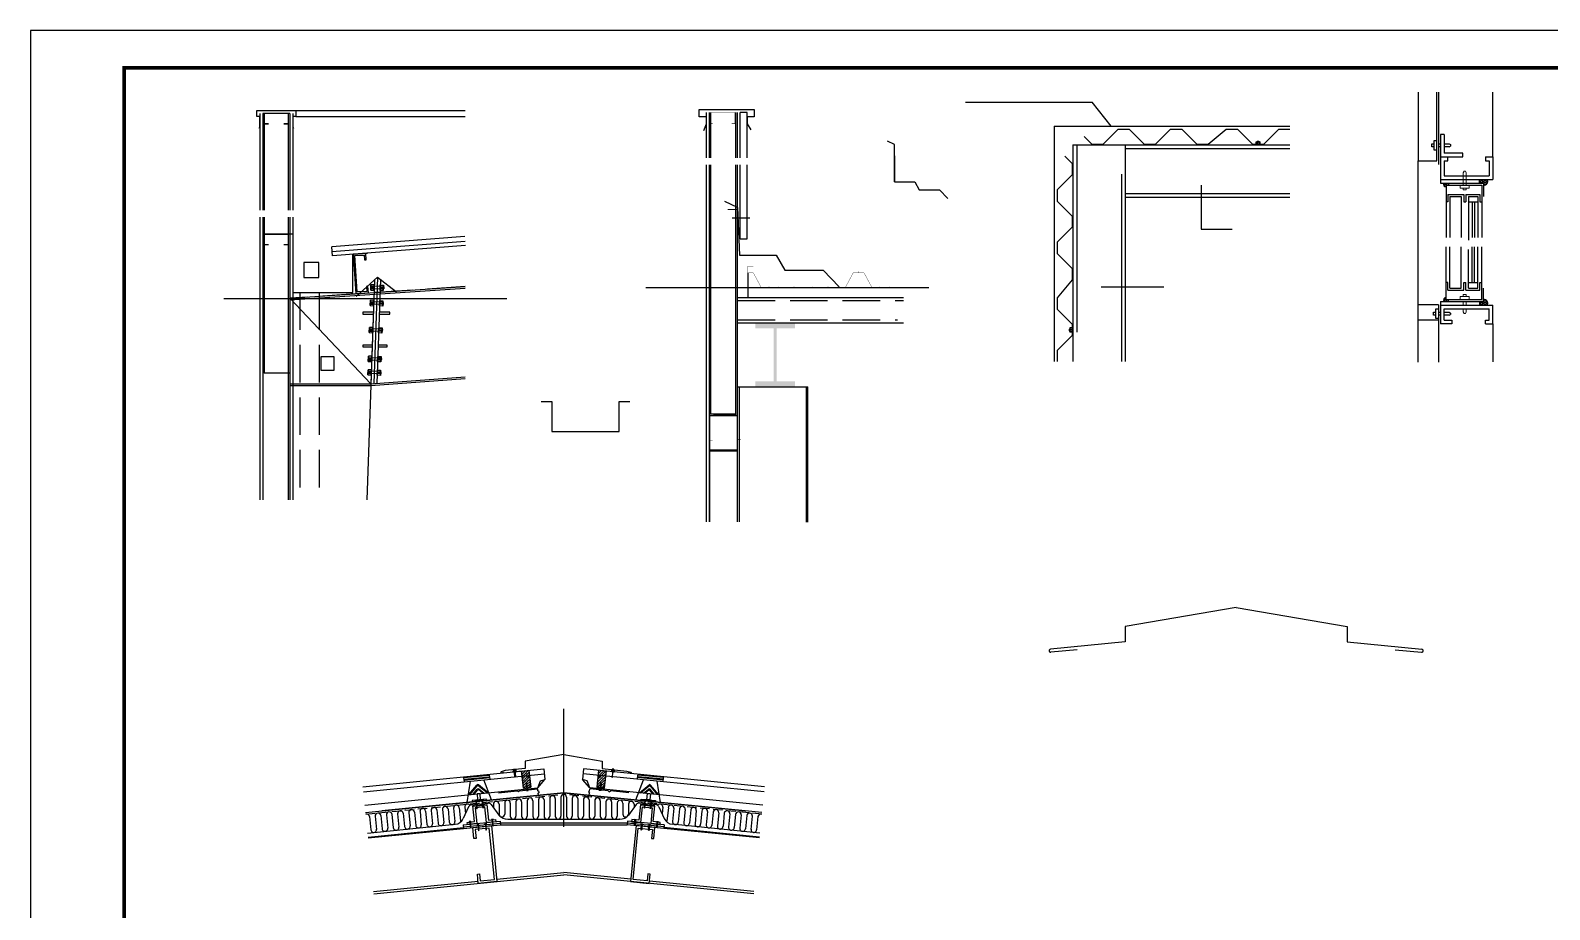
# Model space of a CAD drawing. Extents: x -446699 to 757189, y -606167 to -103070.
# Drawn here: x -189762 to -179640, y -409785 to -403924 of the extents above; entities that cross this region are included whole.
import ezdxf

# ---------------------------------------------------------------- set-up
doc = ezdxf.new("R2010")
doc.units = 0
doc.header["$LTSCALE"] = 1000
doc.header["$MEASUREMENT"] = 0
doc.linetypes.add('DASH', pattern=[0.35, 0.25, -0.1])
doc.linetypes.add('DASHED', pattern=[0.75, 0.5, -0.25])
for name, color, linetype in [('8', 8, 'Continuous'), ('COLUMN', 9, 'Continuous'), ('DIM_LEAD', 3, 'Continuous'), ('DOTE', 1, 'Continuous'), ('LT', 4, 'Continuous'), ('PUB_TITLE', 4, 'Continuous'), ('STAIR', 2, 'Continuous'), ('WALL', 4, 'Continuous'), ('剖面图2', 40, 'Continuous'), ('建筑', 4, 'Continuous'), ('砼柱', 31, 'Continuous')]:
    doc.layers.add(name, color=color, linetype=linetype)
doc.layers.add('文字', color=6, linetype='Continuous', lineweight=15)
pattern_1 = [(0, (-219624.0337, -402471.2748), (4.7625, 2.74963), [3.175, -6.35]), (120, (-219624.0337, -402471.2748), (-4.76249943, 2.74963099), [3.175, -6.35]), (60, (-219624.0337, -402471.2748), (5.7e-07, 5.49926099), [-6.35, 3.175])]
pattern_2 = [(45, (0, 0), (-6.7351921, 6.7351921), []), (45, (6.735, 0), (-6.7351921, 6.7351921), [11.90625, -2.38125, 0, -2.38125])]
pattern_3 = [(45, (0, 0), (-0.449012806, 0.449012806), []), (45, (0.449, 0), (-0.449012806, 0.449012806), [0.79375, -0.15875, 0, -0.15875])]

# ---------------------------------------------------------------- blocks, each defined once
blk = doc.blocks.new('FDSFADFEWR')
at = {"layer": 'DIM_LEAD', "color": 7}
blk.add_lwpolyline([(592982, -220583), (593052, -220583), (593052, -220783), (593502, -220783), (593502, -220583), (593572, -220583)], dxfattribs=at)
blk = doc.blocks.new('M_S9VON')
for points in [[(-0.5, 0.417), (0.5, 0.417), (-0.5, 0.5), (0.5, 0.5)], [(0.037, 0.417), (-0.037, 0.417), (0.037, -0.417), (-0.037, -0.417)], [(-0.5, -0.417), (0.5, -0.417), (-0.5, -0.5), (0.5, -0.5)]]:
    blk.add_solid(points)
blk = doc.blocks.new('REGSFSG')
for p, q in [((-188602.2, -404701.8), (-188264.6, -404701.8)), ((-188213.7, -404765.7), (-188264.6, -404701.8)), ((-188365.6, -404765.7), (-188365.6, -405393.9)), ((-188365.6, -404765.7), (-187737.4, -404765.7)), ((-188315.6, -404815.7), (-188315.6, -405393.9)), ((-188315.6, -404815.7), (-187795.6, -404815.7)), ((-188255.6, -404815.7), (-188215.6, -404815.7)), ((-188175.6, -405393.9), (-188175.6, -404815.7)), ((-188175.6, -405393.9), (-188175.6, -404815.7)), ((-187827.7, -404814), (-187827.7, -404808)), ((-187827.7, -404808), (-187817, -404808)), ((-187824.4, -404806.2), (-187824.4, -404815.7)), ((-187824.4, -404806.2), (-187820.4, -404806.2)), ((-187820.4, -404806.2), (-187820.4, -404815.7)), ((-187817, -404814), (-187817, -404808)), ((-187805.6, -404815.7), (-187737.4, -404815.7)), ((-188175.6, -404955.7), (-187737.4, -404955.7)), ((-187973.8, -404923.7), (-187973.8, -405040.6)), ((-187973.8, -405040.6), (-187891.1, -405040.6)), ((-188240.6, -405194.8), (-188073.9, -405194.8)), ((-188325.4, -405307.6), (-188315.6, -405307.6)), ((-188325.4, -405307.6), (-188325.4, -405311.6)), ((-188325.4, -405311.6), (-188315.6, -405311.6)), ((-188317.6, -405304.2), (-188323.6, -405304.2)), ((-188323.6, -405304.2), (-188323.6, -405314.9)), ((-188317.6, -405314.9), (-188323.6, -405314.9))]:
    blk.add_line(p, q)
at = {"linetype": 'DASHED'}
for p, q in [((-188305.6, -404815.7), (-188305.6, -405393.9)), ((-188185.6, -405393.9), (-188185.6, -404815.7)), ((-188175.6, -404825.7), (-187737.4, -404825.7)), ((-188175.6, -404945.7), (-187737.4, -404945.7))]:
    blk.add_line(p, q, dxfattribs=at)
for points in [[(-188285.6, -404794), (-188265.6, -404814), (-188235.6, -404814), (-188195.6, -404774), (-188165.6, -404774), (-188125.6, -404814), (-188095.6, -404814), (-188055.6, -404774), (-188025.6, -404774), (-187985.6, -404814), (-187955.6, -404814), (-187907.4, -404774), (-187877.4, -404774), (-187837.4, -404814), (-187807.4, -404814), (-187767.4, -404774), (-187737.4, -404774)], [(-188337.6, -404845.7), (-188317.6, -404865.7), (-188317.6, -404895.7), (-188357.6, -404935.7), (-188357.6, -404965.7), (-188317.6, -405005.7), (-188317.6, -405035.7), (-188357.6, -405075.7), (-188357.6, -405105.7), (-188317.6, -405145.7), (-188317.6, -405175.7), (-188357.6, -405223.9), (-188357.6, -405253.9), (-188317.6, -405293.9), (-188317.6, -405323.9), (-188357.6, -405363.9), (-188357.6, -405393.9)]]:
    blk.add_lwpolyline(points)
blk = doc.blocks.new('TYUJTJ')
at = {"layer": '建筑'}
h = blk.add_hatch(dxfattribs=at)
h.set_pattern_fill('HONEY', color=256, scale=2, style=0)
h.set_pattern_definition(pattern_1)
h.paths.add_polyline_path([(-186860.2, -404940), (-186871.9, -404940, 0.708737), (-186867, -404949.7), (-186867, -404945), (-186860.2, -404945)])
h = blk.add_hatch(dxfattribs=at)
h.set_pattern_fill('HONEY', color=256, scale=2, style=0)
h.set_pattern_definition(pattern_1)
h.paths.add_polyline_path([(-186757, -404930), (-186777.5, -404930), (-186777.5, -404940), (-186767, -404940), (-186767, -404945, 0.586065)])
h = blk.add_hatch(dxfattribs=at)
h.set_pattern_fill('HONEY', color=256, scale=2, style=0)
h.set_pattern_definition(pattern_1)
h.paths.add_polyline_path([(-186860.2, -405255), (-186871.9, -405255, -0.708737), (-186867, -405245.4), (-186867, -405250), (-186860.2, -405250)])
h = blk.add_hatch(dxfattribs=at)
h.set_pattern_fill('HONEY', color=256, scale=2, style=0)
h.set_pattern_definition(pattern_1)
h.paths.add_polyline_path([(-186757, -405265), (-186777.5, -405265), (-186777.5, -405255), (-186767, -405255), (-186767, -405250, -0.586065)])
at = {"color": 251}
blk.add_lwpolyline([(-186941.7, -405264.7), (-186941.7, -404880)], dxfattribs=at)
at = {"layer": 'STAIR'}
for p, q in [((-186867, -404945), (-186772, -404945)), ((-186867, -404945), (-186867, -405085)), ((-186772, -404945), (-186772, -405085)), ((-186862, -404990), (-186867, -404990)), ((-186862, -404970), (-186819.5, -404970)), ((-186862, -404970), (-186862, -404990)), ((-186857, -404975), (-186827, -404975)), ((-186857, -404975), (-186857, -405085)), ((-186827, -404975), (-186827, -405085)), ((-186819.5, -404970), (-186819.5, -404990)), ((-186819.5, -404990), (-186814.5, -404990)), ((-186819.5, -404990), (-186814.5, -404990)), ((-186814.5, -404970), (-186777, -404970)), ((-186814.5, -404970), (-186814.5, -404990)), ((-186807, -404975), (-186782, -404975)), ((-186807, -404975), (-186807, -405092.1)), ((-186807, -404990), (-186782, -404990)), ((-186797.5, -404990), (-186797.5, -405085)), ((-186791.5, -404990), (-186791.5, -405085)), ((-186782, -404975), (-186782, -405085)), ((-186777, -404970), (-186777, -404990)), ((-186777, -404990), (-186772, -404990)), ((-186867, -405250), (-186867, -405110)), ((-186857, -405220), (-186857, -405110)), ((-186827, -405220), (-186827, -405110)), ((-186807, -405220), (-186807, -405117.1)), ((-186797.5, -405205), (-186797.5, -405110)), ((-186791.5, -405205), (-186791.5, -405110)), ((-186782, -405220), (-186782, -405110)), ((-186772, -405250), (-186772, -405110)), ((-186862, -405205), (-186867, -405205)), ((-186862, -405225), (-186862, -405205)), ((-186819.5, -405205), (-186814.5, -405205)), ((-186819.5, -405225), (-186819.5, -405205)), ((-186819.5, -405205), (-186814.5, -405205)), ((-186814.5, -405225), (-186814.5, -405205)), ((-186807, -405205), (-186782, -405205)), ((-186777, -405225), (-186777, -405205)), ((-186777, -405205), (-186772, -405205)), ((-186862, -405225), (-186819.5, -405225)), ((-186857, -405220), (-186827, -405220)), ((-186814.5, -405225), (-186777, -405225)), ((-186807, -405220), (-186782, -405220)), ((-186867, -405250), (-186772, -405250))]:
    blk.add_line(p, q, dxfattribs=at)
at = {"layer": '建筑'}
for p, q in [((-186941.7, -404697.4), (-186941.7, -404880)), ((-186891.7, -404880), (-186891.7, -404697.4)), ((-186887.2, -404697.4), (-186887.2, -404890)), ((-186742, -404870), (-186742, -404697.5)), ((-186904.7, -404843.1), (-186904.7, -404835.1)), ((-186904.7, -404835.1), (-186899.7, -404835.1)), ((-186891.7, -404827.1), (-186899.7, -404827.1)), ((-186899.7, -404827.1), (-186899.7, -404851.1)), ((-186891.7, -404835.1), (-186891.7, -404827.1)), ((-186887.2, -404835.1), (-186882, -404835.1)), ((-186882, -404810), (-186882, -404940)), ((-186872, -404810), (-186882, -404810)), ((-186872, -404810), (-186872, -404860)), ((-186872, -404835.1), (-186859, -404835.1)), ((-186859, -404835.1), (-186854.7, -404837.2)), ((-186859, -404843.1), (-186854.7, -404841)), ((-186854.7, -404837.2), (-186854.7, -404841)), ((-186941.7, -404880), (-186891.7, -404880)), ((-186899.7, -404843.1), (-186904.7, -404843.1)), ((-186899.7, -404851.1), (-186891.7, -404851.1)), ((-186882, -404843.1), (-186887.2, -404843.1)), ((-186882, -404870), (-186862, -404870)), ((-186882, -404870), (-186822, -404870)), ((-186859, -404843.1), (-186872, -404843.1)), ((-186822, -404860), (-186872, -404860)), ((-186872, -404880), (-186872, -404920)), ((-186872, -404880), (-186862, -404880)), ((-186862, -404880), (-186862, -404870)), ((-186822, -404870), (-186822, -404860)), ((-186762, -404870), (-186762, -404880)), ((-186762, -404870), (-186742, -404870)), ((-186762, -404870), (-186742, -404870)), ((-186762, -404870), (-186742, -404870)), ((-186762, -404880), (-186752, -404880)), ((-186752, -404880), (-186752, -404920)), ((-186742, -404870), (-186742, -404930)), ((-186872, -404920), (-186752, -404920)), ((-186882, -404930), (-186767, -404930)), ((-186882, -404930), (-186742, -404930)), ((-186882, -404940), (-186767, -404940)), ((-186860.2, -404940), (-186860.2, -404945)), ((-186777.5, -404940), (-186777.5, -404930)), ((-186767, -404940), (-186767, -404975)), ((-186767, -405255), (-186767, -405220)), ((-186887.2, -405264.7), (-186941.7, -405264.7)), ((-186941.7, -405416.7), (-186941.7, -405265)), ((-186900.2, -405292.1), (-186900.2, -405284.1)), ((-186900.2, -405284.1), (-186895.2, -405284.1)), ((-186887.2, -405276.1), (-186895.2, -405276.1)), ((-186895.2, -405276.1), (-186895.2, -405300.1)), ((-186887.2, -405264.7), (-186887.2, -405416.7)), ((-186887.2, -405284.1), (-186882, -405284.1)), ((-186882, -405255), (-186767, -405255)), ((-186882, -405255), (-186882, -405315)), ((-186882, -405265), (-186767, -405265)), ((-186882, -405265), (-186742, -405265)), ((-186872, -405305), (-186872, -405275)), ((-186872, -405275), (-186752, -405275)), ((-186872, -405284.1), (-186859, -405284.1)), ((-186860.2, -405255), (-186860.2, -405250)), ((-186859, -405284.1), (-186854.7, -405286.1)), ((-186854.7, -405286.1), (-186854.7, -405290)), ((-186777.5, -405255), (-186777.5, -405265)), ((-186752, -405305), (-186752, -405275)), ((-186742, -405315), (-186742, -405265)), ((-186887.2, -405305), (-186941.7, -405305)), ((-186895.2, -405292.1), (-186900.2, -405292.1)), ((-186895.2, -405300.1), (-186887.2, -405300.1)), ((-186882, -405292.1), (-186887.2, -405292.1)), ((-186852, -405315), (-186882, -405315)), ((-186859, -405292.1), (-186872, -405292.1)), ((-186872, -405305), (-186852, -405305)), ((-186859, -405292.1), (-186854.7, -405290)), ((-186852, -405305), (-186852, -405315)), ((-186762, -405315), (-186762, -405305)), ((-186762, -405305), (-186752, -405305)), ((-186762, -405315), (-186742, -405315)), ((-186762, -405315), (-186742, -405315)), ((-186762, -405315), (-186742, -405315)), ((-186742, -405315), (-186742, -405416.5))]:
    blk.add_line(p, q, dxfattribs=at)
for centre, radius, start, end in [((-186867.7, -404944), 5.71, 136.2541, 277.5605), ((-186766.2, -404934.7), 10.3, 265.5638, 27.0561), ((-186867.7, -405251.1), 5.71, 82.4395, 223.7459), ((-186766.2, -405260.3), 10.3, 332.9439, 94.4362)]:
    blk.add_arc(centre, radius, start, end, dxfattribs=at)
at = {"layer": '文字'}
for p, q in [((-186821, -404912.3), (-186818.9, -404908)), ((-186821, -404945), (-186821, -404912.3)), ((-186818.9, -404908), (-186815, -404908)), ((-186813, -404912.3), (-186815, -404908)), ((-186813, -404912.3), (-186813, -404945)), ((-186829, -404945), (-186829, -404953)), ((-186829, -404945), (-186805, -404945)), ((-186829, -404953), (-186805, -404953)), ((-186821, -404958), (-186821, -404953)), ((-186813, -404958), (-186821, -404958)), ((-186813, -404953), (-186813, -404958)), ((-186805, -404953), (-186805, -404945)), ((-186829, -405250), (-186829, -405242)), ((-186829, -405242), (-186805, -405242)), ((-186813, -405237.1), (-186821, -405237.1)), ((-186821, -405237.1), (-186821, -405242)), ((-186813, -405242), (-186813, -405237.1)), ((-186805, -405242), (-186805, -405250)), ((-186829, -405250), (-186805, -405250)), ((-186821, -405255), (-186821, -405265)), ((-186821, -405275), (-186821, -405282.8)), ((-186821, -405282.8), (-186818.9, -405287.1)), ((-186818.9, -405287.1), (-186815, -405287.1)), ((-186813, -405282.8), (-186815, -405287.1)), ((-186813, -405265), (-186813, -405255)), ((-186813, -405282.8), (-186813, -405275))]:
    blk.add_line(p, q, dxfattribs=at)
blk = doc.blocks.new('wdsgsdfgadsfg23423trt')
h = blk.add_hatch()
h.set_pattern_fill('ANSI35', color=256, scale=0.2)
h.set_pattern_definition(pattern_3)
h.paths.add_polyline_path([(72492.6, 310724.2), (72495.4, 310724.5), (72494.9, 310729), (72492.2, 310728.7)])
h.paths.add_polyline_path([(72488.4, 310723.8), (72491.1, 310724.1), (72490.7, 310728.6), (72489.1, 310728.4), (72488, 310728.3)])
h = blk.add_hatch()
h.set_pattern_fill('ANSI35', color=256, scale=3)
h.set_pattern_definition(pattern_2)
h.paths.add_polyline_path([(72530, 310727.5), (72510.1, 310725.5), (72511.5, 310711.5), (72531.4, 310713.5)])
h.paths.add_polyline_path([(72531.4, 310713.5), (72511.5, 310711.5), (72514.7, 310679.7), (72523.9, 310680.6), (72522.5, 310694.1), (72523, 310696.5), (72524, 310694.3), (72525.3, 310680.8), (72534.6, 310681.7)])
h = blk.add_hatch()
h.set_pattern_fill('ANSI35', color=256, scale=3)
h.set_pattern_definition(pattern_2)
h.paths.add_polyline_path([(72715.4, 310727.5), (72735.3, 310725.5), (72733.9, 310711.5), (72714, 310713.5)])
h.paths.add_polyline_path([(72714, 310713.5), (72733.9, 310711.5), (72730.7, 310679.7), (72721.5, 310680.6), (72722.9, 310694.1), (72722.4, 310696.5), (72721.4, 310694.3), (72720, 310680.8), (72710.8, 310681.7)])
h = blk.add_hatch()
h.set_pattern_fill('ANSI35', color=256, scale=0.2)
h.set_pattern_definition(pattern_3)
h.paths.add_polyline_path([(72754.7, 310728.6), (72756.3, 310728.4), (72757.4, 310728.3), (72756.9, 310723.3), (72754.2, 310723.6)])
h.paths.add_polyline_path([(72750.5, 310729), (72753.2, 310728.7), (72752.7, 310723.7), (72750, 310724)])
for p, q in [((72087.6, 310683.2), (72569.8, 310731.4)), ((72089, 310669.3), (72571.2, 310717.5)), ((72356.7, 310707.6), (72425.2, 310714.5)), ((72357.9, 310696.2), (72356.7, 310707.6)), ((72357.2, 310703.1), (72425.6, 310710)), ((72357.4, 310700.7), (72425.9, 310707.5)), ((72426.3, 310703), (72425.2, 310714.5)), ((72488, 310728.3), (72488.4, 310723.8)), ((72494.9, 310729), (72495.4, 310724.5)), ((72509.6, 310725.4), (72514.2, 310679.6)), ((72510.1, 310725.5), (72514.7, 310679.7)), ((72530, 310727.5), (72534.6, 310681.7)), ((72569.8, 310731.4), (72572.7, 310702.6)), ((72675.6, 310731.4), (72672.7, 310702.6)), ((73156.4, 310669.3), (72674.2, 310717.5)), ((73157.8, 310683.2), (72675.6, 310731.4)), ((72715.4, 310727.5), (72710.8, 310681.7)), ((72735.3, 310725.5), (72730.7, 310679.7)), ((72750.5, 310729), (72750, 310724)), ((72757.4, 310728.3), (72756.9, 310723.3)), ((72819.1, 310703), (72820.2, 310714.5)), ((72888, 310700.7), (72819.5, 310707.5)), ((72888.2, 310703.1), (72819.8, 310710)), ((72888.7, 310707.6), (72820.2, 310714.5)), ((72887.5, 310696.2), (72888.7, 310707.6)), ((72092.5, 310634.5), (72553.3, 310680.5)), ((72094.5, 310614.6), (72622.7, 310667.4)), ((72364.9, 310641.6), (72374.2, 310697.8)), ((72370.1, 310662.2), (72391.1, 310687.9)), ((72373, 310662.5), (72392.7, 310686.6)), ((72381.4, 310663.4), (72392.3, 310676.6)), ((72384.2, 310663.6), (72393.8, 310675.4)), ((72418.2, 310667), (72394.1, 310686.8)), ((72406.9, 310665.9), (72395.2, 310675.5)), ((72421, 310667.3), (72395.4, 310688.3)), ((72409.8, 310666.2), (72396.5, 310677)), ((72430.2, 310648.1), (72410, 310701.4)), ((72449, 310667.1), (72498.4, 310672)), ((72501.7, 310669.3), (72498.4, 310672)), ((72501.7, 310669.3), (72504.4, 310672.6)), ((72504.4, 310672.6), (72552.3, 310677.4)), ((72514.7, 310679.7), (72534.6, 310681.7)), ((72553.3, 310680.5), (72572.7, 310702.6)), ((72553.3, 310680.5), (72560.6, 310699.2)), ((72553.8, 310672.5), (72553.4, 310676.5)), ((72557.1, 310669.8), (72553.8, 310672.5)), ((72557.1, 310669.8), (72554.4, 310666.5)), ((72560.6, 310699.2), (72572.7, 310702.6)), ((73150.9, 310614.6), (72622.7, 310667.4)), ((72692, 310680.5), (72672.7, 310702.6)), ((72684.8, 310699.2), (72672.7, 310702.6)), ((72692, 310680.5), (72684.8, 310699.2)), ((72688.3, 310669.8), (72691.6, 310672.5)), ((72688.3, 310669.8), (72691, 310666.5)), ((72691.6, 310672.5), (72692, 310676.5)), ((73152.9, 310634.5), (72692, 310680.5)), ((72741, 310672.6), (72693.1, 310677.4)), ((72730.7, 310679.7), (72710.8, 310681.7)), ((72743.7, 310669.3), (72741, 310672.6)), ((72743.7, 310669.3), (72747, 310672)), ((72796.4, 310667.1), (72747, 310672)), ((72815.2, 310648.1), (72835.4, 310701.4)), ((72824.4, 310667.3), (72850, 310688.3)), ((72827.2, 310667), (72851.3, 310686.8)), ((72835.6, 310666.2), (72848.9, 310677)), ((72838.5, 310665.9), (72850.2, 310675.5)), ((72861.2, 310663.6), (72851.6, 310675.4)), ((72872.4, 310662.5), (72852.7, 310686.6)), ((72864, 310663.4), (72853.1, 310676.6)), ((72875.2, 310662.2), (72854.3, 310687.9)), ((72880.5, 310641.6), (72871.2, 310697.8)), ((72369, 310629.9), (72354.7, 310598.3)), ((72376.3, 310635.2), (72421.3, 310639.7)), ((72417.5, 310646.9), (72378.7, 310643)), ((72429.5, 310636), (72449.8, 310607.8)), ((72555, 310660.6), (72554.4, 310666.5)), ((72690.4, 310660.6), (72691, 310666.5)), ((72815.8, 310636), (72795.6, 310607.8)), ((72869.1, 310635.2), (72824.1, 310639.7)), ((72827.9, 310646.9), (72866.7, 310643)), ((72876.4, 310629.9), (72890.7, 310598.3)), ((72354.9, 310581.3), (72452.9, 310591.1)), ((72355.4, 310576.3), (72453.4, 310586.1)), ((72452.9, 310591.1), (72453.8, 310582.1)), ((72792, 310586.1), (72453.4, 310586.1)), ((72473.8, 310597.2), (72771.6, 310597.2)), ((72792.5, 310591.1), (72791.6, 310582.1)), ((72890, 310576.3), (72792, 310586.1)), ((72890.5, 310581.3), (72792.5, 310591.1)), ((72099.9, 310559.8), (72333.6, 310583.2)), ((72101, 310548.8), (72355.6, 310574.3)), ((72101.2, 310546.9), (72355.8, 310572.3)), ((72354.9, 310581.3), (72355.8, 310572.3)), ((72355.8, 310572.3), (72453.8, 310582.1)), ((72453.8, 310582.1), (72791.6, 310582.1)), ((72889.6, 310572.3), (72791.6, 310582.1)), ((72890.5, 310581.3), (72889.6, 310572.3)), ((73144.2, 310546.9), (72889.6, 310572.3)), ((73144.4, 310548.8), (72889.8, 310574.3)), ((73145.5, 310559.8), (72911.8, 310583.2)), ((72115.7, 310403.6), (72394.3, 310431.4)), ((72116.3, 310397.6), (72622.7, 310448.2)), ((72116.3, 310397.6), (72622.7, 310448.2)), ((72444, 310436.4), (72622.7, 310454.3)), ((72801.4, 310436.4), (72622.7, 310454.3)), ((73129.1, 310397.6), (72622.7, 310448.2)), ((73129.1, 310397.6), (72622.7, 310448.2)), ((73129.7, 310403.6), (72851.1, 310431.4))]:
    blk.add_line(p, q)
at = {"color": 30}
for q in [(72138.3, 310618.9), (72138.3, 310618.9), (73107, 310618.9), (73107, 310618.9)]:
    blk.add_line((72622.7, 310667.4), q, dxfattribs=at)
at = {"linetype": 'DASH', "ltscale": 0.1}
for p, q in [((72094.9, 310610), (72622.6, 310662.8)), ((73150.5, 310610), (72622.8, 310662.8))]:
    blk.add_line(p, q, dxfattribs=at)
for points, const_width in [([(72484.5, 310723.4), (72509.6, 310725.9), (72514.3, 310678.6), (72534.7, 310680.7)], 1), ([(72760.9, 310723.4), (72735.8, 310725.9), (72731.1, 310678.6), (72710.7, 310680.7)], 1), ([(72379.3, 310630.4), (72418.2, 310634.3)], 2), ([(72866.1, 310630.4), (72827.2, 310634.3)], 2)]:
    blk.add_lwpolyline(points, dxfattribs=dict(const_width=const_width))
for points in [[(72489, 310729.9), (72493.6, 310730.4), (72493.8, 310728.9), (72489.1, 310728.4)], [(72756.4, 310729.9), (72751.8, 310730.4), (72751.6, 310728.9), (72756.3, 310728.4)], [(72523.3, 310673), (72527.9, 310673.4), (72527.7, 310675), (72523.1, 310674.5)], [(72722.1, 310673), (72717.5, 310673.4), (72717.6, 310675), (72722.3, 310674.5)], [(72378.6, 310644), (72416.4, 310647.8), (72416.1, 310650.3), (72378.3, 310646.5)], [(72391.4, 310646.8), (72386.8, 310646.3), (72386.9, 310644.8), (72391.6, 310645.3)], [(72393.2, 310648), (72401.2, 310648.8), (72399.6, 310665.2), (72391.6, 310664.4)], [(72403.2, 310648), (72407.9, 310648.5), (72408, 310646.9), (72403.4, 310646.5)], [(72866.8, 310644), (72829, 310647.8), (72829.3, 310650.3), (72867.1, 310646.5)], [(72842.2, 310648), (72837.5, 310648.5), (72837.4, 310646.9), (72842, 310646.5)], [(72852.2, 310648), (72844.2, 310648.8), (72845.8, 310665.2), (72853.8, 310664.4)], [(72854, 310646.8), (72858.6, 310646.3), (72858.5, 310644.8), (72853.8, 310645.3)], [(72375.3, 310590.9), (72370.7, 310590.4), (72370.8, 310588.9), (72375.5, 310589.3)], [(72434.4, 310596.8), (72429.7, 310596.3), (72429.9, 310594.8), (72434.5, 310595.2)], [(72811, 310596.8), (72815.7, 310596.3), (72815.5, 310594.8), (72810.9, 310595.2)], [(72870.1, 310590.9), (72874.7, 310590.4), (72874.6, 310588.9), (72869.9, 310589.3)], [(72398.4, 310450.9), (72400.2, 310432), (72438.1, 310435.8), (72424.3, 310573.1), (72386.5, 310569.3), (72388.9, 310545.5), (72382.9, 310544.9), (72380, 310574.7), (72429.7, 310579.7), (72444.6, 310430.4), (72394.9, 310425.5), (72392.4, 310450.3)], [(72396.7, 310583), (72392, 310582.5), (72392.2, 310581), (72396.8, 310581.4)], [(72416.5, 310584.9), (72411.9, 310584.5), (72412, 310583), (72416.7, 310583.4)], [(72847, 310450.9), (72845.2, 310432), (72807.3, 310435.8), (72821.1, 310573.1), (72858.9, 310569.3), (72856.5, 310545.5), (72862.5, 310544.9), (72865.4, 310574.7), (72815.7, 310579.7), (72800.8, 310430.4), (72850.5, 310425.5), (72853, 310450.3)], [(72828.9, 310584.9), (72833.5, 310584.5), (72833.3, 310583), (72828.7, 310583.4)], [(72848.7, 310583), (72853.4, 310582.5), (72853.2, 310581), (72848.6, 310581.4)]]:
    blk.add_lwpolyline(points, close=True)
for points in [[(72492.5, 310710.5), (72490.7, 310728.6), (72492.2, 310728.7), (72494, 310710.7), (72493.5, 310708.3), (72492.5, 310710.5)], [(72752.9, 310710.5), (72754.7, 310728.6), (72753.2, 310728.7), (72751.4, 310710.7), (72751.9, 310708.3), (72752.9, 310710.5)], [(72522.9, 310692.7), (72524.7, 310674.7), (72526.1, 310674.8), (72524.3, 310692.8), (72523.4, 310695), (72522.9, 310692.7)], [(72722.5, 310692.7), (72720.7, 310674.7), (72719.3, 310674.8), (72721.1, 310692.8), (72722, 310695), (72722.5, 310692.7)], [(72441.2, 310595.9), (72441.2, 310595.9), (72441.8, 310589.9), (72416.9, 310587.5), (72412.7, 310629.7), (72386.8, 310627.2), (72391, 310584.9), (72366.1, 310582.4), (72365.5, 310588.3), (72384.4, 310590.2), (72380.2, 310632.5), (72418, 310636.3), (72422.3, 310594), (72441.2, 310595.9)], [(72391.8, 310627.1), (72390, 310645.1), (72388.5, 310645), (72390.3, 310626.9), (72391.3, 310624.7), (72391.8, 310627.1)], [(72406.8, 310628.6), (72405, 310646.6), (72406.4, 310646.8), (72408.2, 310628.7), (72407.7, 310626.4), (72406.8, 310628.6)], [(72804.2, 310595.9), (72804.2, 310595.9), (72803.6, 310589.9), (72828.5, 310587.5), (72832.7, 310629.7), (72858.6, 310627.2), (72854.4, 310584.9), (72879.3, 310582.4), (72879.9, 310588.3), (72861, 310590.2), (72865.2, 310632.5), (72827.4, 310636.3), (72823.1, 310594), (72804.2, 310595.9)], [(72838.6, 310628.6), (72840.4, 310646.6), (72839, 310646.8), (72837.2, 310628.7), (72837.7, 310626.4), (72838.6, 310628.6)], [(72853.6, 310627.1), (72855.4, 310645.1), (72856.9, 310645), (72855.1, 310626.9), (72854.1, 310624.7), (72853.6, 310627.1)], [(72375.2, 310576.5), (72373.9, 310589.2), (72372.5, 310589), (72373.7, 310576.4), (72374.7, 310574.2), (72375.2, 310576.5)], [(72434.2, 310582.4), (72432.9, 310595.1), (72431.5, 310594.9), (72432.8, 310582.3), (72433.7, 310580.1), (72434.2, 310582.4)], [(72811.2, 310582.4), (72812.4, 310595.1), (72813.9, 310594.9), (72812.6, 310582.3), (72811.7, 310580.1), (72811.2, 310582.4)], [(72870.2, 310576.5), (72871.5, 310589.2), (72872.9, 310589), (72871.7, 310576.4), (72870.7, 310574.2), (72870.2, 310576.5)], [(72396.6, 310567.6), (72395.3, 310581.3), (72393.8, 310581.1), (72395.2, 310567.5), (72396.1, 310565.3), (72396.6, 310567.6)], [(72416.5, 310569.6), (72415.1, 310583.3), (72413.7, 310583.1), (72415, 310569.5), (72416, 310567.3), (72416.5, 310569.6)], [(72828.9, 310569.6), (72830.3, 310583.3), (72831.7, 310583.1), (72830.4, 310569.5), (72829.4, 310567.3), (72828.9, 310569.6)], [(72848.8, 310567.6), (72850.1, 310581.3), (72851.6, 310581.1), (72850.2, 310567.5), (72849.3, 310565.3), (72848.8, 310567.6)]]:
    blk.add_lwpolyline(points)
for centre in [(72527, 310710), (72718.4, 310710)]:
    blk.add_circle(centre, 2)
for centre, radius, start, end in [((72393.5, 310686), 3, 50.71, 140.71), ((72394.6, 310674.7), 3, 50.71, 140.71), ((72393.5, 310686), 1, 50.71, 140.71), ((72394.6, 310674.7), 1, 50.71, 140.71), ((72552.4, 310676.4), 1, 5.71, 95.71), ((72693, 310676.4), 1, 84.29, 174.29), ((72850.8, 310674.7), 3, 39.29, 129.29), ((72851.9, 310686), 3, 39.29, 129.29), ((72850.8, 310674.7), 1, 39.29, 129.29), ((72851.9, 310686), 1, 39.29, 129.29), ((72377.2, 310626.2), 9, 95.71, 155.71), ((72422.2, 310630.7), 9, 35.71, 95.71), ((72823.2, 310630.7), 9, 84.29, 144.29), ((72868.2, 310626.2), 9, 24.29, 84.29), ((72331, 310609), 26, 275.71, 335.71), ((72470.9, 310623), 26, 215.71, 275.9106), ((72473.8, 310595.2), 2, 90, 95.9106), ((72771.6, 310595.2), 2, 84.0894, 90), ((72774.5, 310623), 26, 264.0894, 324.29), ((72914.4, 310609), 26, 204.29, 264.29)]:
    blk.add_arc(centre, radius, start, end)
at = {"layer": '8'}
for p, q in [((72344, 310627.4), (72347.6, 310592.1)), ((72359, 310628.9), (72360.7, 310611.5)), ((72435.3, 310636.8), (72435.3, 310628)), ((72450.3, 310636.8), (72450.3, 310610.2)), ((72465.3, 310639.8), (72465.3, 310610.2)), ((72480.3, 310639.8), (72480.3, 310604.7)), ((72495.3, 310642.8), (72495.3, 310604.7)), ((72510.3, 310642.8), (72510.3, 310604.7)), ((72525.3, 310645.8), (72525.3, 310604.7)), ((72540.3, 310645.8), (72540.3, 310604.7)), ((72555.3, 310648.3), (72555.3, 310604.7)), ((72570.3, 310648.3), (72570.3, 310604.7)), ((72585.3, 310652), (72585.3, 310604.7)), ((72600.1, 310652), (72600.1, 310604.7)), ((72615.1, 310655.3), (72615.1, 310604.7)), ((72630.1, 310655.3), (72630.1, 310604.7)), ((72645.1, 310651.8), (72645.1, 310604.7)), ((72660.1, 310651.8), (72660.1, 310604.7)), ((72675.1, 310648.3), (72675.1, 310604.7)), ((72690.1, 310648.3), (72690.1, 310604.7)), ((72705.1, 310645.8), (72705.1, 310604.7)), ((72720.1, 310645.8), (72720.1, 310604.7)), ((72735.1, 310642.8), (72735.1, 310604.7)), ((72750.1, 310642.8), (72750.1, 310604.7)), ((72765.1, 310639.8), (72765.1, 310604.7)), ((72780.1, 310639.8), (72780.1, 310610.2)), ((72795.1, 310636.8), (72795.1, 310610.2)), ((72810.1, 310636.8), (72810.1, 310628)), ((72886.4, 310628.9), (72884.7, 310611.5)), ((72901.4, 310627.4), (72897.8, 310592.1)), ((72105.2, 310603.5), (72108.8, 310568.2)), ((72120.2, 310605), (72123.7, 310569.7)), ((72135.1, 310606.5), (72138.6, 310571.2)), ((72150, 310608), (72153.5, 310572.7)), ((72164.9, 310609.5), (72168.5, 310574.2)), ((72179.9, 310611), (72183.4, 310575.7)), ((72194.8, 310612.5), (72198.3, 310577.2)), ((72209.7, 310613.9), (72213.2, 310578.7)), ((72224.6, 310615.4), (72228.2, 310580.1)), ((72239.6, 310616.9), (72243.1, 310581.6)), ((72254.5, 310618.4), (72258, 310583.1)), ((72269.4, 310619.9), (72272.9, 310584.6)), ((72284.3, 310621.4), (72287.9, 310586.1)), ((72299.3, 310622.9), (72302.8, 310587.6)), ((72314.2, 310624.4), (72317.7, 310589.1)), ((72329.1, 310625.9), (72332.6, 310590.6)), ((72916.3, 310625.9), (72912.7, 310590.6)), ((72931.2, 310624.4), (72927.7, 310589.1)), ((72946.1, 310622.9), (72942.6, 310587.6)), ((72961.1, 310621.4), (72957.5, 310586.1)), ((72976, 310619.9), (72972.5, 310584.6)), ((72990.9, 310618.4), (72987.4, 310583.1)), ((73005.8, 310616.9), (73002.3, 310581.6)), ((73020.8, 310615.4), (73017.2, 310580.1)), ((73035.7, 310613.9), (73032.2, 310578.7)), ((73050.6, 310612.5), (73047.1, 310577.2)), ((73065.5, 310611), (73062, 310575.7)), ((73080.5, 310609.5), (73076.9, 310574.2)), ((73095.4, 310608), (73091.9, 310572.7)), ((73110.3, 310606.5), (73106.8, 310571.2)), ((73125.2, 310605), (73121.7, 310569.7)), ((73140.2, 310603.5), (73136.6, 310568.2))]:
    blk.add_line(p, q, dxfattribs=at)
for centre, radius, start, end in [((72276.9, 310620.7), 7.5, 5.71, 185.71), ((72306.7, 310623.6), 7.5, 5.71, 185.71), ((72336.6, 310626.6), 7.5, 5.71, 185.71), ((72366.4, 310629.6), 7.5, 35.0677, 185.71), ((72442.8, 310636.8), 7.5, 0, 180), ((72472.8, 310639.8), 7.5, 0, 180), ((72502.8, 310642.8), 7.5, 0, 180), ((72532.8, 310645.8), 7.5, 0, 180), ((72562.8, 310648.3), 7.5, 0, 180), ((72592.7, 310652), 7.4, 0, 180), ((72622.6, 310655.3), 7.5, 0, 180), ((72652.6, 310651.8), 7.5, 0, 180), ((72682.6, 310648.3), 7.5, 0, 180), ((72712.6, 310645.8), 7.5, 0, 180), ((72742.6, 310642.8), 7.5, 0, 180), ((72772.6, 310639.8), 7.5, 0, 180), ((72802.6, 310636.8), 7.5, 0, 180), ((72879, 310629.6), 7.5, 354.29, 144.9323), ((72908.8, 310626.6), 7.5, 354.29, 174.29), ((72938.7, 310623.6), 7.5, 354.29, 174.29), ((72968.5, 310620.7), 7.5, 354.29, 174.29), ((72097.8, 310602.8), 7.5, 5.71, 112.1628), ((72127.6, 310605.7), 7.5, 5.71, 185.71), ((72157.5, 310608.7), 7.5, 5.71, 185.71), ((72187.3, 310611.7), 7.5, 5.71, 185.71), ((72217.2, 310614.7), 7.5, 5.71, 185.71), ((72247, 310617.7), 7.5, 5.71, 185.71), ((72295.3, 310586.9), 7.5, 185.71, 5.71), ((72325.2, 310589.8), 7.5, 185.71, 5.71), ((72355, 310592.8), 7.5, 185.71, 205.7912), ((72457.8, 310610.2), 7.5, 180, 0), ((72487.8, 310604.7), 7.5, 180, 0), ((72517.8, 310604.7), 7.5, 180, 0), ((72547.8, 310604.7), 7.5, 180, 0), ((72577.8, 310604.7), 7.5, 180, 0), ((72607.6, 310604.7), 7.5, 180, 0), ((72637.6, 310604.7), 7.5, 180, 0), ((72667.6, 310604.7), 7.5, 180, 0), ((72697.6, 310604.7), 7.5, 180, 0), ((72727.6, 310604.7), 7.5, 180, 0), ((72757.6, 310604.7), 7.5, 180, 0), ((72787.6, 310610.2), 7.5, 180, 0), ((72890.4, 310592.8), 7.5, 334.2088, 354.29), ((72920.2, 310589.8), 7.5, 174.29, 354.29), ((72950.1, 310586.9), 7.5, 174.29, 354.29), ((72998.4, 310617.7), 7.5, 354.29, 174.29), ((73028.2, 310614.7), 7.5, 354.29, 174.29), ((73058.1, 310611.7), 7.5, 354.29, 174.29), ((73087.9, 310608.7), 7.5, 354.29, 174.29), ((73117.8, 310605.7), 7.5, 354.29, 174.29), ((73147.6, 310602.8), 7.5, 67.8372, 174.29), ((72116.2, 310569), 7.5, 185.71, 5.71), ((72146.1, 310571.9), 7.5, 185.71, 5.71), ((72175.9, 310574.9), 7.5, 185.71, 5.71), ((72205.8, 310577.9), 7.5, 185.71, 5.71), ((72235.6, 310580.9), 7.5, 185.71, 5.71), ((72265.5, 310583.9), 7.5, 185.71, 5.71), ((72979.9, 310583.9), 7.5, 174.29, 354.29), ((73009.8, 310580.9), 7.5, 174.29, 354.29), ((73039.6, 310577.9), 7.5, 174.29, 354.29), ((73069.5, 310574.9), 7.5, 174.29, 354.29), ((73099.3, 310571.9), 7.5, 174.29, 354.29), ((73129.2, 310569), 7.5, 174.29, 354.29)]:
    blk.add_arc(centre, radius, start, end, dxfattribs=at)
at = {"layer": 'DOTE'}
blk.add_line((72622.7, 310576.8), (72622.7, 310890.8), dxfattribs=at)
at = {"layer": '剖面图2'}
for points in [[(72622.7, 310769.3), (72520, 310751.5), (72520, 310731.5), (72466.9, 310726.2), (72455.7, 310722.9, 0.819612), (72456.9, 310720.2), (72462.7, 310721.8)], [(72622.7, 310769.3), (72725.4, 310751.5), (72725.4, 310731.5), (72790.4, 310725), (72801.6, 310721.7, -0.819612), (72800.4, 310719), (72794.6, 310720.6)]]:
    blk.add_lwpolyline(points, format="xyb", dxfattribs=at)
blk = doc.blocks.new('A$C6c5c2b5d')
at = {"color": 6}
for p, q in [((252.4, 104.1), (104.6, 78.5)), ((252.4, 104.1), (400.2, 78.5)), ((104.6, 78.5), (104.6, 58.2)), ((400.2, 78.5), (400.2, 58.2)), ((104.6, 58.2), (4.8, 48.2)), ((40.4, 47.7), (5.3, 44.2)), ((400.2, 58.2), (499.9, 48.2)), ((464.3, 47.7), (499.4, 44.2))]:
    blk.add_line(p, q, dxfattribs=at)
for p, q in [((104.6, 58.2), (4.8, 48.2)), ((400.2, 58.2), (499.9, 48.2))]:
    blk.add_line(p, q)
for centre, start, end in [((5.1, 46.2), 95.71, 279.8243), ((499.6, 46.2), 260.1757, 84.29)]:
    blk.add_arc(centre, 2, start, end, dxfattribs=at)

msp = doc.modelspace()

# ---------------------------------------------------------------- hatches: boundary and pattern name
msp.add_hatch(color=8).paths.add_polyline_path([(-187512.5, -405629.8), (-187523, -405630.5), (-187520.8, -405663.4), (-187584, -405667.6), (-187600.2, -405425.3), (-187537, -405421.1), (-187534.8, -405454), (-187524.3, -405453.3), (-187527.2, -405409.9), (-187611.4, -405415.5), (-187593.9, -405678.8), (-187509.6, -405673.2)])

# ---------------------------------------------------------------- linework, layer by layer
for p, q in [((-188233.2, -404477), (-188233.2, -405122.5)), ((-188033.3, -404477), (-188213.2, -404477)), ((-188213.2, -404477), (-188213.2, -405122.5)), ((-188203.2, -404477), (-188203.2, -405122.5)), ((-188043.3, -404477), (-188043.3, -405122.5)), ((-188033.3, -404477), (-188033.3, -405122.5)), ((-188013.3, -404477), (-188013.3, -405122.5)), ((-185257.9, -404774.3, 0), (-185257.9, -404471.3, 0)), ((-185237.9, -404774.3, 0), (-185237.9, -404471.2, 0)), ((-185237.9, -404774.3, 0), (-185237.9, -404471.3, 0)), ((-185227.2, -404774.3, 0), (-185227.2, -404471.2, 0)), ((-185061.2, -404774.3, 0), (-185061.2, -404471.2, 0)), ((-185050.6, -404774.3, 0), (-185050.6, -404471.2, 0)), ((-184986.9, -404471.5, 0), (-185033.7, -404471.8, 0)), ((-185033.7, -404774.3, 0), (-185033.7, -404471.8, 0)), ((-184986.9, -404589.5, 0), (-184986.9, -404471.5, 0)), ((-184986.9, -404774.3, 0), (-184986.9, -404471.5, 0)), ((-185257.9, -407199.9, 0), (-185257.9, -404819.8, 0)), ((-185237.9, -406491.6, 0), (-185237.9, -404819.8, 0)), ((-185237.9, -407199.9, 0), (-185237.9, -404819.8, 0)), ((-185227.2, -406481, 0), (-185227.2, -404819.8, 0)), ((-185061.2, -406481, 0), (-185061.2, -404819.8, 0)), ((-185050.6, -406491.6, 0), (-185050.6, -404819.8, 0)), ((-185033.7, -405313, 0), (-185033.7, -404819.8, 0)), ((-184986.9, -405313, 0), (-184986.9, -404819.8, 0)), ((-188233.2, -405168), (-188233.2, -407053.3)), ((-188213.2, -405168), (-188213.2, -407053.3)), ((-188203.2, -405168), (-188203.2, -406209.7)), ((-188043.3, -405168), (-188043.3, -407053.3)), ((-188033.3, -405168), (-188033.3, -407053.3)), ((-188013.3, -405168), (-188013.3, -407053.3)), ((-185085.4, -405172.3, 0), (-184968.9, -405172.3, 0)), ((-187748.7, -405425.8), (-187753.4, -405366)), ((-185033.7, -405313, 0), (-184986.9, -405313, 0)), ((-187449.4, -405567.7), (-187591.4, -405696.8)), ((-187469.9, -405588.3), (-187519.6, -407053.3)), ((-187469.8, -405585.5), (-187493.3, -406279.3)), ((-187449.4, -405567.7), (-187473.3, -406278)), ((-187429.7, -405582.9), (-187453.2, -406276.6)), ((-187449.4, -405567.7), (-187321.6, -405666.8)), ((-184981.1, -405540.5, 0), (-184981.1, -405705.2, 0)), ((-187494.3, -405654.5), (-187493.1, -405619.3)), ((-187494.3, -405654.5), (-187493.1, -405619.3)), ((-187494, -405644.9), (-187472.1, -405645.6)), ((-187493.7, -405636.9), (-187471.9, -405637.6)), ((-187493.5, -405628.9), (-187471.6, -405629.6)), ((-187471.3, -405620), (-187493.1, -405619.3)), ((-187410, -405647.7), (-187471.8, -405645.6)), ((-187409.5, -405631.7), (-187471.3, -405629.6)), ((-187409.7, -405639.7), (-187431.6, -405639)), ((-187431, -405621.4), (-187409.2, -405622.1)), ((-187410.3, -405657.3), (-187409.2, -405622.1)), ((-187410.3, -405657.3), (-187409.2, -405622.1)), ((-187493.3, -406279.3), (-188033.3, -405709.8)), ((-187497.8, -405758.3), (-187496.6, -405723.1)), ((-187497.8, -405758.3), (-187496.6, -405723.1)), ((-187497.5, -405748.7), (-187475.6, -405749.4)), ((-187497.2, -405740.7), (-187475.3, -405741.4)), ((-187496.9, -405732.7), (-187475.1, -405733.4)), ((-187474.7, -405723.8), (-187496.6, -405723.1)), ((-187413.5, -405751.5), (-187475.4, -405749.4)), ((-187413, -405735.5), (-187474.8, -405733.4)), ((-187413.3, -405743.5), (-187435.1, -405742.8)), ((-187434.5, -405725.2), (-187412.7, -405725.9)), ((-187413.9, -405761.1), (-187412.7, -405725.9)), ((-187413.9, -405761.1), (-187412.7, -405725.9)), ((-185050.6, -405705.2, 0), (-183944, -405705.2, 0)), ((-185050.6, -405873.9, 0), (-183944.8, -405873.9, 0)), ((-187503.8, -405938.5), (-187502.6, -405903.3)), ((-187503.8, -405938.5), (-187502.6, -405903.3)), ((-187503.5, -405928.9), (-187481.6, -405929.6)), ((-187503.2, -405920.9), (-187481.4, -405921.6)), ((-187503, -405912.9), (-187481.1, -405913.7)), ((-187480.8, -405904), (-187502.6, -405903.3)), ((-187419.6, -405931.7), (-187481.5, -405929.6)), ((-187419.1, -405915.7), (-187480.9, -405913.6)), ((-187419.4, -405923.7), (-187441.2, -405923)), ((-187440.6, -405905.4), (-187418.8, -405906.1)), ((-187420, -405941.3), (-187418.8, -405906.1)), ((-187420, -405941.3), (-187418.8, -405906.1)), ((-187510.2, -406130.8), (-187509.1, -406095.6)), ((-187510.2, -406130.8), (-187509.1, -406095.6)), ((-187487.2, -406096.4), (-187509.1, -406095.6)), ((-187513.2, -406220.6), (-187512.1, -406185.4)), ((-187513.2, -406220.6), (-187512.1, -406185.4)), ((-187512.4, -406195), (-187490.5, -406195.7)), ((-187490.2, -406186.1), (-187512.1, -406185.4)), ((-187509.9, -406121.2), (-187488.1, -406122)), ((-187509.6, -406113.2), (-187487.8, -406114)), ((-187509.4, -406105.2), (-187487.5, -406106)), ((-187428.7, -406197.8), (-187490.5, -406195.7)), ((-187426.2, -406124), (-187488, -406121.9)), ((-187425.6, -406108.1), (-187487.4, -406106)), ((-187450.2, -406187.5), (-187428.3, -406188.2)), ((-187425.9, -406116), (-187447.8, -406115.3)), ((-187447.2, -406097.7), (-187425.3, -406098.5)), ((-187429.5, -406223.4), (-187428.3, -406188.2)), ((-187429.5, -406223.4), (-187428.3, -406188.2)), ((-187426.5, -406133.6), (-187425.3, -406098.5)), ((-187426.5, -406133.6), (-187425.3, -406098.5)), ((-188033.3, -406209.7), (-188203.2, -406209.7)), ((-187512.9, -406211), (-187491.1, -406211.7)), ((-187512.7, -406203), (-187490.8, -406203.7)), ((-187429.2, -406213.8), (-187491, -406211.7)), ((-187428.9, -406205.8), (-187450.8, -406205.1)), ((-185050.6, -406299, 0), (-184583, -406299, 0)), ((-185050.6, -407199.9, 0), (-185050.6, -406299, 0)), ((-185037.9, -407199.9, 0), (-185037.9, -406297.8, 0)), ((-184591.5, -407201.5, 0), (-184591.5, -406299, 0)), ((-184591.5, -407201.5, 0), (-184591.5, -406299, 0)), ((-184583, -407201.6, 0), (-184583, -406299, 0)), ((-185237.9, -406491.6, 0), (-185050.6, -406491.6, 0)), ((-185061.2, -406481, 0), (-185227.2, -406481, 0)), ((-185050.6, -406491.6, 0), (-185210, -406491.6, 0)), ((-185232.6, -406719.1, 0), (-185050.6, -406719.1, 0)), ((-185232.6, -406725.4, 0), (-185232.6, -406719.1, 0)), ((-185232.6, -406725.4, 0), (-185050.6, -406725.4, 0))]:
    msp.add_line(p, q)
at = {"linetype": 'DASH'}
for p, q in [((-187965.7, -405670.8), (-187965.7, -407053.3)), ((-187838.4, -405670.8), (-187838.4, -407053.3)), ((-185050.6, -405725.1, 0), (-183944.2, -405725.1, 0)), ((-185050.6, -405854, 0), (-183985, -405854, 0))]:
    msp.add_line(p, q, dxfattribs=at)
for points in [[(-188033.3, -404477), (-188213.2, -404477), (-188213.2, -405122.5)], [(-188213.2, -405168), (-188213.2, -407053.3)], [(-186867.4, -405297.1), (-187753.4, -405366)], [(-187752.6, -405398), (-186866, -405329.1)], [(-186862.7, -405356.9), (-187748.7, -405425.8)], [(-188033.3, -405709.8), (-186866, -405632)], [(-186865.2, -405644), (-188032.5, -405721.8)], [(-187477.1, -405802.2), (-187547.3, -405802.2), (-187547.3, -405814.4), (-187477.6, -405814.4)], [(-187437.6, -405814.4), (-187366.3, -405814.4), (-187366.3, -405802.2), (-187437.1, -405802.2)], [(-187484.6, -406021.1), (-187546.5, -406021.1), (-187546.5, -406033.3), (-187485, -406033.3)], [(-187445, -406033.3), (-187384.9, -406033.3), (-187384.9, -406021.1), (-187444.6, -406021.1)], [(-188033.3, -406279.3), (-187493.3, -406279.3), (-186866, -406233.1)], [(-188033.3, -406291.3), (-187492.9, -406291.3), (-186865.2, -406245)]]:
    msp.add_lwpolyline(points)
at = {"const_width": 5.31, "elevation": 0}
msp.add_lwpolyline([(-185117, -405117.9), (-185053.6, -405117.9), (-185053.6, -405238)], dxfattribs=at)
for points in [[(-187939.3, -405570.8), (-187839.3, -405570.8), (-187839.3, -405470.8), (-187939.3, -405470.8)], [(-187471.3, -405620), (-187493.1, -405619.3), (-187494.3, -405654.5), (-187472.5, -405655.2)], [(-187431, -405621.4), (-187409.2, -405622.1), (-187410.3, -405657.3), (-187432.2, -405656.6)], [(-187474.7, -405723.8), (-187496.6, -405723.1), (-187497.8, -405758.3), (-187475.9, -405759)], [(-187434.5, -405725.2), (-187412.7, -405725.9), (-187413.9, -405761.1), (-187435.7, -405760.4)], [(-187480.8, -405904), (-187502.6, -405903.3), (-187503.8, -405938.5), (-187482, -405939.2)], [(-187440.6, -405905.4), (-187418.8, -405906.1), (-187420, -405941.3), (-187441.8, -405940.6)], [(-187487.2, -406096.4), (-187509.1, -406095.6), (-187510.2, -406130.8), (-187488.4, -406131.6)], [(-187738.8, -406100.3), (-187827.4, -406100.3), (-187827.4, -406188.9), (-187738.8, -406188.9)], [(-187490.2, -406186.1), (-187512.1, -406185.4), (-187513.2, -406220.6), (-187491.4, -406221.3)], [(-187450.2, -406187.5), (-187428.3, -406188.2), (-187429.5, -406223.4), (-187451.4, -406222.7)], [(-187447.2, -406097.7), (-187425.3, -406098.5), (-187426.5, -406133.6), (-187448.4, -406132.9)]]:
    msp.add_lwpolyline(points, close=True)
at = {"color": 2}
msp.add_lwpolyline([(-187537, -405421.1), (-187534.8, -405454), (-187524.3, -405453.3), (-187527.2, -405409.9), (-187611.4, -405415.5), (-187593.9, -405678.8), (-187509.6, -405673.2), (-187512.5, -405629.8), (-187523, -405630.5), (-187520.8, -405663.4), (-187584, -405667.6), (-187600.2, -405425.3)], close=True, dxfattribs=at)
at = {"linetype": 'DASH'}
msp.add_lwpolyline([(-186866, -405632), (-188033.3, -405709.8)], dxfattribs=at)
at = {"const_width": 15}
for points in [[(-187401.8, -405640.2), (-187409.7, -405639.7)], [(-187405.3, -405744), (-187413.3, -405743.5)], [(-187411.4, -405924.2), (-187419.4, -405923.7)], [(-187421, -406206.3), (-187428.9, -406205.8)], [(-187417.9, -406116.5), (-187425.9, -406116)]]:
    msp.add_lwpolyline(points, dxfattribs=at)
at = {"layer": 'DIM_LEAD', "color": 7, "elevation": 0}
for points in [[(-184005.4, -404933.9), (-184005.4, -404683.9), (-184050.5, -404662.5)], [(-184005.4, -404761), (-184005.4, -404933.9), (-183869.4, -404933.9), (-183839.2, -404986.8), (-183704, -404986.8), (-183648.6, -405045.4)]]:
    msp.add_lwpolyline(points, dxfattribs=at)
at = {"layer": 'DOTE'}
for p, q in [((-188213.2, -404477), (-188213.2, -405122.5)), ((-188213.2, -405168), (-188213.2, -407053.3)), ((-185237.9, -405314.6, 0), (-185237.9, -407199.9, 0)), ((-185661, -405637.1, 0), (-183775.6, -405637.1, 0)), ((-188473.5, -405710), (-186588.2, -405710))]:
    msp.add_line(p, q, dxfattribs=at)
at = {"layer": 'LT', "const_width": 3.19, "elevation": 0}
for points in [[(-185216.6, -404545.6), (-185237.9, -404545.6), (-185237.9, -404471.2), (-185067.8, -404471.2), (-185067.8, -404545.6), (-185089.1, -404545.6)], [(-185216.6, -406655.3), (-185237.9, -406655.3), (-185237.9, -406719.1), (-185050.6, -406719.1), (-185050.6, -406651.6), (-185029.4, -406651.6)]]:
    msp.add_lwpolyline(points, dxfattribs=at)
at = {"layer": 'PUB_TITLE'}
msp.add_lwpolyline([(-189761.8, -414423.6), (-167486.8, -414423.6), (-167486.8, -403923.6), (-189761.8, -403923.6)], close=True, dxfattribs=at)
at = {"layer": 'PUB_TITLE', "const_width": 25}
msp.add_lwpolyline([(-189136.8, -414173.6), (-167736.8, -414173.6), (-167736.8, -404173.6), (-189136.8, -404173.6)], close=True, dxfattribs=at)
at = {"layer": 'WALL'}
for points in [[(-188238, -404575.8), (-188233.2, -404567), (-188233.2, -404497), (-188253.2, -404497), (-188253.2, -404457), (-187993.3, -404457), (-187993.3, -404497), (-188013.3, -404497), (-188013.3, -404567), (-188008.8, -404575.1)], [(-188083.2, -405280.5), (-188013.3, -405280.5), (-188013.3, -405670.8), (-187613.3, -405670.8), (-187613.3, -405415.3), (-187515.6, -405407.7)]]:
    msp.add_lwpolyline(points, dxfattribs=at)
at = {"layer": 'WALL', "elevation": 0}
msp.add_lwpolyline([(-185275.4, -404590.8), (-185257.9, -404546.9), (-185257.9, -404499.6), (-185305.2, -404499.6), (-185305.2, -404452.2), (-184939.6, -404452.2), (-184939.6, -404499.6), (-184986.9, -404499.6), (-184986.9, -404546.9), (-184962.8, -404587.6)], dxfattribs=at)
at = {"layer": 'WALL', "const_width": 2.01, "elevation": 0}
for points in [[(-184981.1, -405540.5), (-184981.1, -405494.7)], [(-184981.1, -405494.7), (-184945, -405494.7)], [(-184981.1, -405494.7), (-184945, -405494.7)], [(-184944.4, -405540.5), (-184981.1, -405540.5)], [(-184981.1, -405540.5), (-184944.4, -405540.5)], [(-184945, -405494.7), (-184945, -405502.8)], [(-184893.1, -405636.9), (-184944.4, -405540.5)], [(-184944.4, -405540.5), (-184893.1, -405636.9)], [(-184331.5, -405636.9), (-184280.2, -405540.5)], [(-184280.2, -405540.5), (-184331.5, -405636.9)], [(-184243.5, -405540.5), (-184280.2, -405540.5)], [(-184280.2, -405540.5), (-184243.5, -405540.5)], [(-184243.5, -405540.5), (-184243.5, -405529.6)], [(-184243.5, -405540.5), (-184243.5, -405529.6)], [(-184243.5, -405540.5), (-184206.8, -405540.5)], [(-184206.8, -405540.5), (-184243.5, -405540.5)], [(-184155.5, -405636.9), (-184206.8, -405540.5)], [(-184206.8, -405540.5), (-184155.5, -405636.9)], [(-184844.9, -405636.9), (-184893.1, -405636.9)], [(-184893.1, -405636.9), (-184844.9, -405636.9)], [(-184838.9, -405632.1), (-184844.9, -405636.9)], [(-184844.9, -405636.9), (-184838.9, -405632.1)], [(-184778.6, -405632.1), (-184838.9, -405632.1)], [(-184838.9, -405632.1), (-184778.6, -405632.1)], [(-184772.6, -405636.9), (-184778.6, -405632.1)], [(-184778.6, -405632.1), (-184772.6, -405636.9)], [(-184678.6, -405636.9), (-184772.6, -405636.9)], [(-184772.6, -405636.9), (-184678.6, -405636.9)], [(-184678.6, -405636.9), (-184672.6, -405632.1)], [(-184672.6, -405632.1), (-184678.6, -405636.9)], [(-184612.3, -405632.1), (-184672.6, -405632.1)], [(-184672.6, -405632.1), (-184612.3, -405632.1)], [(-184552.1, -405632.1), (-184612.3, -405632.1)], [(-184612.3, -405632.1), (-184552.1, -405632.1)], [(-184552.1, -405632.1), (-184546, -405636.9)], [(-184546, -405636.9), (-184552.1, -405632.1)], [(-184452, -405636.9), (-184546, -405636.9)], [(-184546, -405636.9), (-184452, -405636.9)], [(-184452, -405636.9), (-184446, -405632.1)], [(-184446, -405632.1), (-184452, -405636.9)], [(-184446, -405632.1), (-184385.7, -405632.1)], [(-184385.7, -405632.1), (-184446, -405632.1)], [(-184385.7, -405632.1), (-184379.7, -405636.9)], [(-184379.7, -405636.9), (-184385.7, -405632.1)], [(-184331.5, -405636.9), (-184379.7, -405636.9)], [(-184379.7, -405636.9), (-184331.5, -405636.9)], [(-184107.3, -405636.9), (-184155.5, -405636.9)], [(-184155.5, -405636.9), (-184107.3, -405636.9)], [(-184107.3, -405636.9), (-184101.3, -405632.1)], [(-184101.3, -405632.1), (-184107.3, -405636.9)], [(-184101.3, -405632.1), (-184041, -405632.1)], [(-184041, -405632.1), (-184101.3, -405632.1)], [(-184041, -405632.1), (-184035, -405636.9)], [(-184035, -405636.9), (-184041, -405632.1)], [(-184035, -405636.9), (-183941, -405636.9)], [(-183941, -405636.9), (-184035, -405636.9)]]:
    msp.add_lwpolyline(points, dxfattribs=at)
at = {"layer": '建筑', "color": 251}
for p, q in [((-187993.3, -404457), (-186866, -404457)), ((-187993.3, -404497), (-186866, -404497))]:
    msp.add_line(p, q, dxfattribs=at)
at = {"layer": '建筑', "elevation": 0}
for points in [[(-185050.6, -405402.6), (-185050.6, -405103.9), (-185136, -405063.3)], [(-185050.6, -405103.9), (-185037, -405422.3), (-184791.9, -405422.3), (-184734.9, -405522.2), (-184478.9, -405522.2), (-184374, -405633.1)]]:
    msp.add_lwpolyline(points, dxfattribs=at)
at = {"layer": '砼柱', "const_width": 10}
for points in [[(-188173.3, -404546.8), (-188203.2, -404546.8), (-188203.2, -404477), (-188043.3, -404477), (-188043.3, -404546.8), (-188073.2, -404546.8)], [(-188173.3, -405352), (-188203.2, -405352), (-188203.2, -405282.3), (-188043.3, -405282.3), (-188043.3, -405352), (-188073.2, -405352)]]:
    msp.add_lwpolyline(points, dxfattribs=at)

# ---------------------------------------------------------------- block references
for name, p, xscale, yscale, zscale in [('TYUJTJ', (286837.7, 607407.5, 0), 2.5, 2.5, 2.5), ('REGSFSG', (287973.7, 607352.9), 2.5, 2.5, 2.5), ('A$C6c5c2b5d', (-182989.9, -408290.3), 5, 5, 5), ('wdsgsdfgadsfg23423trt', (-367764.9, -1185673.7), 2.5, 2.5, 2.5)]:
    msp.add_blockref(name, p, dxfattribs=dict(xscale=xscale, yscale=yscale, zscale=zscale))
msp.add_blockref('FDSFADFEWR', (-779340.5, -185814.6, 0))
at = {"layer": 'COLUMN', "xscale": 265.7004830919401, "yscale": 425.1207729470161, "zscale": 265.7004830919401}
msp.add_blockref('M_S9VON', (-184799.8, -406086.5, 0), dxfattribs=at)

doc.saveas('drawing.dxf')
